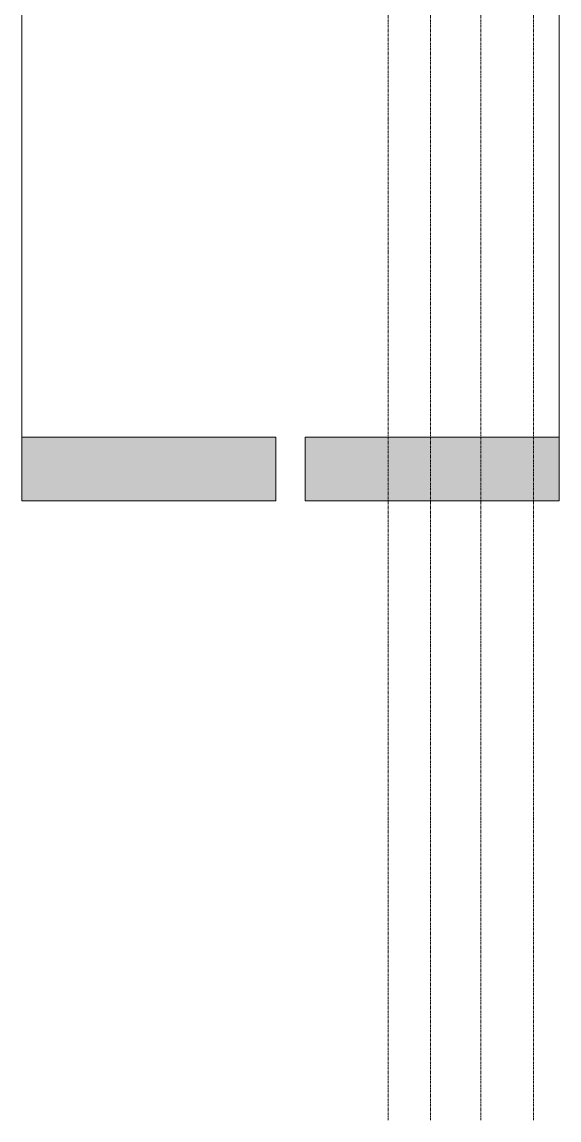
# Model space of a CAD drawing. Header units: inches. Extents: x 20426 to 36845, y -248 to 750.
# Drawn here: x 22272.8 to 22374.4, y -208.7 to -1.2 of the extents above; entities that cross this region are included whole.
import ezdxf

# ---------------------------------------------------------------- set-up
doc = ezdxf.new("R2010")
doc.units = ezdxf.units.IN
doc.header["$MEASUREMENT"] = 0
doc.linetypes.add('Grid Line 1_2_', pattern=[0.875, 0.5, -0.125, 0.125, -0.125])
doc.layers.add('G-ANNO-SYMB', color=111, linetype='Continuous', lineweight=9)
doc.layers.add('S-GRID', color=1, linetype='Continuous', lineweight=9)

# ---------------------------------------------------------------- blocks, each defined once
blk = doc.blocks.new('Section - 3_32_ x 3_8_-18514-Elevation - West')
at = {"layer": 'G-ANNO-SYMB'}
blk.add_hatch(color=256, dxfattribs=at).paths.add_polyline_path([(22320.83, -79.66), (22272.83, -79.66), (22272.83, -91.66), (22320.83, -91.66)], flags=0)
for p, q in [((22272.83, -91.66), (22272.83, -79.66)), ((22272.83, -79.66), (22320.83, -79.66)), ((22320.83, -79.66), (22320.83, -91.66)), ((22320.83, -91.66), (22272.83, -91.66))]:
    blk.add_line(p, q, dxfattribs=at)

msp = doc.modelspace()

# ---------------------------------------------------------------- linework, layer by layer
at = {"layer": 'G-ANNO-SYMB'}
for p, q in [((22272.83309, 545.15708), (22272.83309, -79.66081)), ((22374.35697, 545.15708), (22374.35697, -79.66081))]:
    msp.add_line(p, q, dxfattribs=at)
at = {"layer": 'S-GRID', "linetype": 'Grid Line 1_2_'}
for p, q in [((22342.05281, -208.66081), (22342.05281, 674.15708)), ((22350.05281, -208.66081), (22350.05281, 674.15708)), ((22359.55281, -208.66081), (22359.55281, 674.15708)), ((22359.55281, -208.66081), (22359.55281, 674.15708)), ((22369.55281, -208.66081), (22369.55281, 674.15708))]:
    msp.add_line(p, q, dxfattribs=at)

# ---------------------------------------------------------------- block references
at = {"layer": 'G-ANNO-SYMB'}
msp.add_blockref('Section - 3_32_ x 3_8_-18514-Elevation - West', (0, 0), dxfattribs=at)
at = {"layer": 'G-ANNO-SYMB', "extrusion": (0, 0, -1)}
msp.add_blockref('Section - 3_32_ x 3_8_-18514-Elevation - West', (-44647.19006, 0), dxfattribs=at)

doc.saveas('drawing.dxf')
